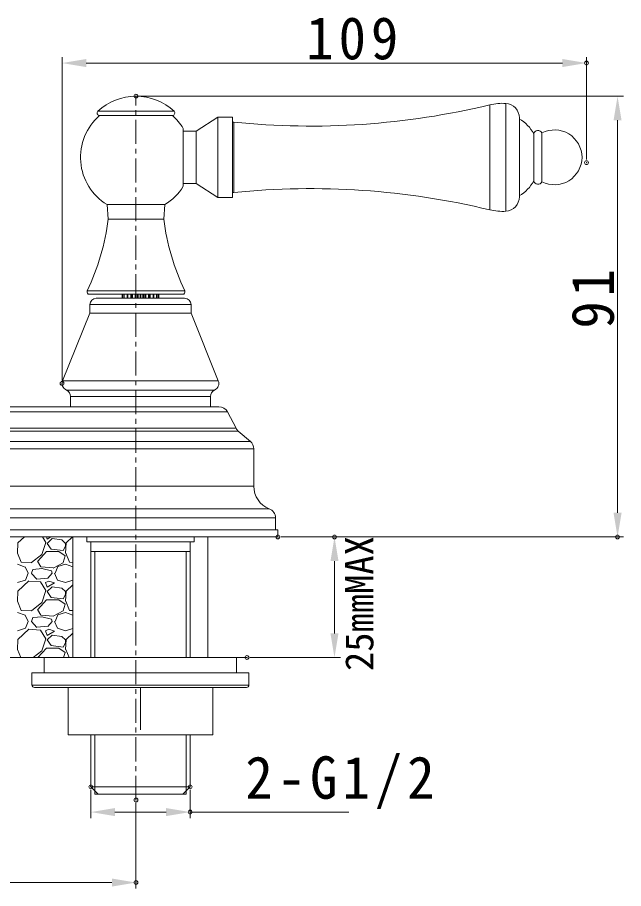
# Model space of a CAD drawing. Units: millimetres, scale not verified. Extents: x -412 to 410, y -292 to 289.
# Drawn here: x -146.7 to -21, y 9.9 to 190.6 of the extents above; entities that cross this region are included whole.
import ezdxf
from ezdxf.enums import TextEntityAlignment as Align

# ---------------------------------------------------------------- set-up
doc = ezdxf.new("R2010")
doc.units = ezdxf.units.MM
doc.header["$LTSCALE"] = 2
doc.header["$PDMODE"] = 32
doc.header["$PDSIZE"] = 0.8
doc.linetypes.add('USER6', pattern=[4, 2.5, -0.5, 0.5, -0.5])
doc.layers.add('0-0_0', color=7, linetype='Continuous', lineweight=18)
doc.layers.add('1-9_02___PRT_ALL_AXES', color=7, linetype='Continuous', lineweight=18)
doc.styles.add('ＭＳ ゴシック', font='')
doc.styles.get('ＭＳ ゴシック').set_extended_font_data('MS Gothic')

msp = doc.modelspace()

# ---------------------------------------------------------------- linework, layer by layer
at = {"layer": '0-0_0', "lineweight": 15}
for p, q in [((-137.465, 115.31), (-137.465, 182.348)), ((-132.465, 181.098), (-33.695, 181.098)), ((-28.695, 161.072), (-28.695, 182.348)), ((-121.513, 174.225), (-21.007, 174.225)), ((-22.257, 169.225), (-22.257, 87.849)), ((-92.079, 82.849), (-21.007, 82.849)), ((-92.079, 82.849), (-79.715, 82.849)), ((-80.965, 62.849), (-80.965, 77.849)), ((-98.495, 57.849), (-79.715, 57.849)), ((-131.504, 30.424), (-131.504, 24.554)), ((-110.904, 30.424), (-110.904, 24.554)), ((-122.138, 27.69), (-122.138, 9.948)), ((-126.504, 25.804), (-115.904, 25.804)), ((-110.904, 25.804), (-77.987, 25.804)), ((-217.804, 11.198), (-127.138, 11.198))]:
    msp.add_line(p, q, dxfattribs=at)
at = {"layer": '0-0_0', "color": 1, "linetype": 'USER6'}
msp.add_line((-122.138, 28.315), (-122.138, 174.349), dxfattribs=at)
at = {"layer": '0-0_0'}
for p, q in [((-112.328, 167.549), (-112.328, 155.549)), ((-128.135, 151.739), (-127.885, 148.749)), ((-128.135, 151.739), (-116.138, 151.739)), ((-116.138, 151.739), (-116.387, 148.75)), ((-127.885, 148.749), (-116.387, 148.75)), ((-132.243, 133.863), (-112.028, 133.863)), ((-131.791, 133.148), (-126.535, 133.149)), ((-131.791, 133.149), (-112.48, 133.149)), ((-124.998, 132.349), (-124.998, 133.149)), ((-124.963, 132.349), (-124.963, 133.149)), ((-124.66, 132.349), (-124.66, 133.149)), ((-124.561, 132.349), (-124.561, 133.149)), ((-123.985, 132.349), (-123.985, 133.149)), ((-123.83, 132.349), (-123.83, 133.149)), ((-123.23, 133.149), (-123.23, 132.349)), ((-123.132, 133.149), (-123.132, 132.349)), ((-123.037, 132.349), (-123.037, 133.149)), ((-122.842, 132.349), (-122.842, 133.149)), ((-122.3, 133.149), (-122.3, 132.349)), ((-122.186, 133.149), (-122.186, 132.349)), ((-121.91, 132.349), (-121.91, 133.149)), ((-121.694, 132.349), (-121.694, 133.149)), ((-121.264, 133.149), (-121.264, 132.349)), ((-121.144, 133.149), (-121.144, 132.349)), ((-120.714, 132.349), (-120.714, 133.149)), ((-120.498, 132.349), (-120.498, 133.149)), ((-120.222, 133.149), (-120.222, 132.349)), ((-120.108, 133.149), (-120.108, 132.349)), ((-119.566, 132.349), (-119.566, 133.149)), ((-119.371, 132.349), (-119.371, 133.149)), ((-119.276, 133.149), (-119.276, 132.349)), ((-119.179, 133.149), (-119.179, 132.349)), ((-118.578, 132.349), (-118.578, 133.149)), ((-118.423, 132.349), (-118.423, 133.149)), ((-117.847, 132.349), (-117.847, 133.149)), ((-117.748, 133.149), (-117.748, 132.349)), ((-117.445, 133.149), (-117.445, 132.349)), ((-117.411, 132.349), (-117.411, 133.149)), ((-117.411, 133.149), (-112.48, 133.149)), ((-240.865, 108.773), (-103.143, 108.773)), ((-163.85, 109.849), (-104.917, 109.849)), ((-101.383, 105.393), (-103.143, 108.773)), ((-243.098, 104.798), (-100.91, 104.798)), ((-242.625, 105.393), (-101.383, 105.393)), ((-98.402, 102.648), (-100.91, 104.798)), ((-245.606, 102.648), (-98.402, 102.648)), ((-245.606, 102.648), (-98.402, 102.648)), ((-246.304, 101.13), (-97.704, 101.13)), ((-246.304, 101.13), (-97.704, 101.13)), ((-97.704, 93.349), (-97.704, 101.13)), ((-246.304, 93.349), (-97.704, 93.349)), ((-246.304, 93.349), (-97.704, 93.349)), ((-249.518, 88.679), (-94.49, 88.679)), ((-249.518, 88.679), (-94.49, 88.679)), ((-250.804, 86.811), (-93.204, 86.811)), ((-250.804, 86.811), (-93.204, 86.811)), ((-93.204, 84.349), (-93.204, 86.811)), ((-251.304, 84.349), (-92.704, 84.349)), ((-251.304, 84.349), (-92.704, 84.349)), ((-92.704, 82.849), (-92.704, 84.349)), ((-92.704, 82.849), (-92.704, 84.349)), ((-251.304, 82.849), (-92.704, 82.849)), ((-251.304, 82.849), (-92.704, 82.849)), ((-135.204, 57.849), (-135.204, 82.849)), ((-132.354, 82.849), (-132.354, 81.849)), ((-110.055, 81.849), (-132.354, 81.849)), ((-131.504, 81.849), (-131.504, 57.849)), ((-110.904, 81.849), (-110.904, 57.849)), ((-110.054, 82.849), (-110.054, 81.849)), ((-107.204, 57.849), (-107.204, 82.849)), ((-110.904, 79.849), (-131.504, 79.849)), ((-169.254, 57.849), (-99.12, 57.849)), ((-98.704, 52.149), (-143.704, 52.149)), ((-99.204, 51.649), (-143.204, 51.649)), ((-136.204, 41.849), (-136.204, 51.649)), ((-121.204, 51.649), (-121.204, 42.849)), ((-106.204, 51.649), (-106.204, 41.849)), ((-136.204, 41.849), (-106.204, 41.849)), ((-131.504, 41.849), (-131.504, 31.049)), ((-110.904, 41.849), (-110.904, 31.049)), ((-110.904, 31.049), (-131.504, 31.049)), ((-130.004, 29.549), (-131.504, 31.049)), ((-112.404, 29.549), (-110.904, 31.049)), ((-111.754, 29.549), (-130.654, 29.549))]:
    msp.add_line(p, q, dxfattribs=at)
at = {"layer": '0-0_0', "color": 1}
for p, q in [((-146.621, 81.611), (-146.721, 79.511)), ((-145.273, 82.849), (-146.622, 81.618)), ((-141.626, 79.223), (-140.826, 81.723)), ((-140.839, 81.713), (-141.533, 82.849)), ((-140.696, 82.849), (-140.523, 82.417)), ((-140.529, 82.417), (-139.808, 82.849)), ((-139.525, 82.518), (-140.525, 81.518)), ((-140.525, 81.515), (-139.725, 80.315)), ((-137.525, 82.218), (-139.525, 82.518)), ((-136.734, 81.524), (-137.534, 82.224)), ((-136.726, 80.917), (-136.726, 81.517)), ((-136.621, 81.611), (-136.721, 79.511)), ((-135.273, 82.849), (-136.622, 81.618)), ((-146.716, 79.501), (-145.916, 77.601)), ((-142.522, 77.809), (-140.722, 79.809)), ((-140.726, 79.817), (-138.126, 79.817)), ((-139.726, 80.317), (-137.226, 80.017)), ((-138.124, 79.811), (-136.824, 78.911)), ((-137.235, 80.013), (-136.735, 80.913)), ((-136.716, 79.501), (-135.916, 77.601)), ((-143.828, 77.538), (-141.628, 79.238)), ((-141.836, 76.62), (-142.536, 77.82)), ((-136.831, 78.919), (-137.231, 77.519)), ((-146.726, 77.216), (-145.126, 76.616)), ((-145.927, 77.616), (-143.827, 77.516)), ((-145.126, 76.619), (-144.526, 75.319)), ((-143.824, 75.314), (-143.524, 76.114)), ((-141.623, 76.314), (-143.523, 76.114)), ((-139.326, 76.418), (-141.827, 76.618)), ((-139.626, 75.815), (-141.626, 76.315)), ((-137.22, 77.507), (-139.32, 76.407)), ((-138.919, 75.319), (-138.319, 76.719)), ((-138.326, 76.718), (-136.726, 77.218)), ((-136.726, 77.216), (-135.204, 76.645)), ((-135.927, 77.616), (-135.204, 77.581)), ((-145.021, 73.909), (-144.521, 75.309)), ((-142.723, 74.104), (-143.823, 75.304)), ((-140.428, 74.32), (-142.728, 74.12)), ((-139.522, 75.309), (-140.422, 74.309)), ((-139.525, 75.322), (-139.625, 75.822)), ((-139.02, 75.315), (-138.42, 73.915)), ((-146.723, 73.415), (-145.023, 73.915)), ((-144.322, 73.718), (-146.622, 71.618)), ((-141.926, 73.515), (-144.326, 73.715)), ((-140.839, 71.713), (-141.939, 73.513)), ((-140.227, 73.713), (-140.927, 73.413)), ((-140.923, 73.417), (-140.523, 72.417)), ((-140.529, 72.417), (-139.029, 73.317)), ((-139.525, 72.518), (-140.525, 71.518)), ((-139.027, 73.315), (-140.227, 73.715)), ((-137.525, 72.218), (-139.525, 72.518)), ((-138.425, 73.916), (-136.725, 73.416)), ((-136.723, 73.415), (-135.204, 73.862)), ((-135.204, 72.912), (-136.622, 71.618)), ((-146.621, 71.611), (-146.721, 69.511)), ((-141.626, 69.223), (-140.826, 71.723)), ((-140.525, 71.515), (-139.725, 70.315)), ((-136.734, 71.524), (-137.534, 72.224)), ((-137.235, 70.013), (-136.735, 70.913)), ((-136.726, 70.917), (-136.726, 71.517)), ((-136.621, 71.611), (-136.721, 69.511)), ((-146.716, 69.501), (-145.916, 67.601)), ((-143.828, 67.538), (-141.628, 69.238)), ((-142.522, 67.809), (-140.722, 69.809)), ((-140.726, 69.817), (-138.126, 69.817)), ((-139.726, 70.317), (-137.226, 70.017)), ((-138.124, 69.811), (-136.824, 68.911)), ((-136.831, 68.919), (-137.231, 67.519)), ((-136.716, 69.501), (-135.916, 67.601)), ((-146.726, 67.216), (-145.126, 66.616)), ((-145.927, 67.616), (-143.827, 67.516)), ((-141.836, 66.62), (-142.536, 67.82)), ((-137.22, 67.507), (-139.32, 66.407)), ((-138.326, 66.718), (-136.726, 67.218)), ((-136.726, 67.216), (-135.204, 66.645)), ((-135.927, 67.616), (-135.204, 67.581)), ((-145.126, 66.619), (-144.526, 65.319)), ((-145.021, 63.909), (-144.521, 65.309)), ((-143.824, 65.314), (-143.524, 66.114)), ((-142.723, 64.104), (-143.823, 65.304)), ((-141.623, 66.314), (-143.523, 66.114)), ((-139.326, 66.418), (-141.826, 66.618)), ((-139.626, 65.815), (-141.626, 66.315)), ((-139.522, 65.309), (-140.422, 64.309)), ((-139.525, 65.322), (-139.625, 65.822)), ((-139.02, 65.315), (-138.42, 63.915)), ((-138.919, 65.319), (-138.319, 66.719)), ((-146.723, 63.415), (-145.023, 63.915)), ((-144.322, 63.718), (-146.622, 61.618)), ((-141.926, 63.515), (-144.326, 63.715)), ((-140.428, 64.32), (-142.728, 64.12)), ((-140.839, 61.713), (-141.939, 63.513)), ((-140.227, 63.713), (-140.927, 63.413)), ((-140.923, 63.417), (-140.523, 62.417)), ((-140.529, 62.417), (-139.029, 63.317)), ((-139.027, 63.315), (-140.227, 63.715)), ((-138.425, 63.916), (-136.725, 63.416)), ((-136.723, 63.415), (-135.204, 63.862)), ((-146.621, 61.611), (-146.721, 59.511)), ((-141.626, 59.223), (-140.826, 61.723)), ((-139.525, 62.518), (-140.525, 61.518)), ((-140.525, 61.515), (-139.725, 60.315)), ((-137.525, 62.218), (-139.525, 62.518)), ((-136.734, 61.524), (-137.534, 62.224)), ((-136.726, 60.917), (-136.726, 61.517)), ((-136.621, 61.611), (-136.721, 59.511)), ((-135.204, 62.912), (-136.622, 61.618)), ((-142.485, 57.849), (-140.722, 59.809)), ((-140.726, 59.817), (-138.126, 59.817)), ((-139.726, 60.317), (-137.226, 60.017)), ((-138.124, 59.811), (-136.824, 58.911)), ((-137.235, 60.013), (-136.735, 60.913)), ((-146.716, 59.501), (-146.021, 57.849)), ((-143.425, 57.849), (-141.628, 59.238)), ((-136.831, 58.919), (-137.136, 57.849)), ((-136.716, 59.501), (-136.021, 57.849))]:
    msp.add_line(p, q, dxfattribs=at)
at = {"layer": '0-0_0', "color": 2}
for p, q in [((-130.654, 79.849), (-130.654, 57.849)), ((-111.754, 79.849), (-111.754, 57.849)), ((-130.654, 41.849), (-130.654, 29.549)), ((-111.754, 41.849), (-111.754, 29.549))]:
    msp.add_line(p, q, dxfattribs=at)
at = {"layer": '0-0_0'}
for centre, radius, start, end in [((-122.135, 161.549), 11.5, 130.94364, 238.55102), ((-122.139, 161.549), 11.5, 31.44898, 48.97666), ((-122.139, 161.549), 11.5, 301.45502, 328.55102), ((-177.47, 155.183), 50, 334.76068, 352.60728), ((-66.804, 155.188), 50, 187.39876, 205.24664), ((-131.791, 133.649), 0.5, 154.76068, 269.94801), ((-112.48, 133.649), 0.5, 270.00302, 25.24663), ((-104.917, 107.849), 2, 27.49638, 90), ((-99.609, 106.316), 2, 207.49638, 229.3987), ((-99.704, 101.13), 2, 0, 49.3987), ((-92.704, 93.349), 5, 180, 249.07517), ((-95.204, 86.811), 2, 0, 69.07517), ((-143.204, 52.149), 0.5, 180, 270.00001), ((-99.204, 52.149), 0.5, 269.99999, 0)]:
    msp.add_arc(centre, radius, start, end, dxfattribs=at)
for p in [(-28.695, 181.098), (-122.138, 174.225), (-28.695, 160.447), (-137.465, 114.685), (-92.704, 82.849), (-80.965, 82.849), (-22.257, 82.849), (-99.12, 57.849), (-131.504, 31.049), (-110.904, 31.049), (-122.138, 28.315), (-110.904, 25.804), (-122.138, 11.198)]:
    msp.add_point(p, dxfattribs=at)
for points in [[(-132.465, 181.931), (-132.465, 180.265), (-137.465, 181.098)], [(-33.695, 181.931), (-33.695, 180.265), (-28.695, 181.098)], [(-23.09, 169.225), (-21.423, 169.225), (-22.257, 174.225)], [(-23.09, 87.849), (-21.423, 87.849), (-22.257, 82.849)], [(-81.799, 77.849), (-80.132, 77.849), (-80.965, 82.849)], [(-81.799, 62.849), (-80.132, 62.849), (-80.965, 57.849)], [(-126.504, 26.638), (-126.504, 24.971), (-131.504, 25.804)], [(-115.904, 26.638), (-115.904, 24.971), (-110.904, 25.804)], [(-127.138, 12.031), (-127.138, 10.364), (-122.138, 11.198)]]:
    msp.add_solid(points, dxfattribs=at)
at = {"layer": '1-9_02___PRT_ALL_AXES'}
for p, q in [((-48.751, 150.661), (-48.751, 172.438)), ((-45.445, 150.37), (-45.445, 172.729)), ((-130.031, 171.088), (-114.244, 171.089)), ((-114.587, 170.225), (-129.687, 170.224)), ((-105.128, 169.899), (-109.628, 166.949)), ((-105.128, 153.199), (-105.128, 169.899)), ((-102.128, 169.899), (-105.128, 169.899)), ((-102.128, 153.199), (-102.128, 169.899)), ((-101.853, 154.263), (-101.853, 168.836)), ((-42.628, 169.734), (-42.628, 153.364)), ((-109.628, 166.949), (-112.328, 166.949)), ((-109.628, 156.149), (-109.628, 166.949)), ((-39.628, 156.699), (-39.628, 166.399)), ((-37.928, 156.499), (-37.928, 166.599)), ((-109.628, 156.149), (-112.328, 156.149)), ((-105.128, 153.199), (-109.628, 156.149)), ((-102.128, 153.199), (-105.128, 153.199)), ((-130.364, 132.349), (-112.044, 132.349)), ((-131.704, 129.249), (-131.704, 131.009)), ((-131.704, 131.009), (-110.704, 131.009)), ((-110.704, 129.249), (-110.704, 131.009)), ((-137.345, 115.247), (-131.704, 129.249)), ((-131.704, 129.249), (-110.704, 129.249)), ((-105.063, 115.247), (-110.704, 129.249)), ((-137.345, 115.247), (-105.063, 115.247)), ((-136.576, 113.312), (-105.832, 113.312)), ((-135.704, 109.849), (-135.704, 111.949)), ((-135.704, 111.949), (-106.704, 111.949)), ((-106.704, 109.849), (-106.704, 111.949)), ((-101.254, 57.849), (-141.154, 57.849)), ((-141.154, 57.849), (-141.154, 54.649)), ((-101.254, 57.849), (-101.254, 54.649)), ((-98.704, 54.649), (-143.704, 54.649)), ((-143.704, 54.649), (-143.704, 52.149)), ((-98.704, 54.649), (-98.704, 52.149))]:
    msp.add_line(p, q, dxfattribs=at)
for centre, radius, start, end in [((-122.137, 162.725), 11.5, 90.0022, 133.34478), ((-122.137, 162.725), 11.5, 46.66126, 90.00385), ((-85.878, 326.528), 158.5, 264.21517, 283.54653), ((-46.128, 161.549), 11.2, 86.50238, 103.54653), ((-45.628, 169.734), 3, 0, 86.50238), ((-129.687, 170.724), 0.5, 133.34478, 270.00302), ((-114.587, 170.725), 0.5, 270.00302, 46.66126), ((-102.128, 166.124), 2.725, 84.21517, 90.00319), ((-46.703, 162.665), 8, 27.82695, 59.37869), ((-38.745, 166.223), 0.9, 24.72811, 168.69157), ((-35.328, 161.527), 5.7, 0.22569, 117.13883), ((-35.328, 161.572), 5.7, 242.86117, 359.77431), ((-46.703, 160.434), 8, 300.62131, 332.17305), ((-38.745, 156.876), 0.9, 191.30843, 335.27189), ((-102.128, 156.974), 2.725, 269.99681, 275.78483), ((-85.878, -3.43), 158.5, 76.45347, 95.78483), ((-45.628, 153.364), 3, 273.49762, 0), ((-46.128, 161.549), 11.2, 256.45347, 273.49762), ((-130.364, 131.009), 1.34, 90, 180), ((-112.044, 131.009), 1.34, 0, 90), ((-135.944, 114.683), 1.51, 158.05851, 245.25348), ((-106.464, 114.683), 1.51, 294.74652, 21.94149), ((-137.204, 111.949), 1.5, 0, 65.25348), ((-105.204, 111.949), 1.5, 114.74652, 180)]:
    msp.add_arc(centre, radius, start, end, dxfattribs=at)

# ---------------------------------------------------------------- texts
at = {"layer": '0-0_0', "style": 'ＭＳ ゴシック'}
msp.add_text('25㎜MAX', height=5.865, rotation=90, dxfattribs=at).set_placement((-71.136, 55.057), align=Align.BOTTOM_LEFT)
at = {"layer": '0-0_0', "color": 3, "char_height": 8.798, "attachment_point": 7, "style": 'ＭＳ ゴシック'}
for s, insert in [('\\T1.18;\\W0.95;109', (-86.83, 181.723)), ('\\T1.18;\\W0.95;2-G1/2', (-99.446, 26.429))]:
    msp.add_mtext(s, dxfattribs=dict(at, insert=insert))
at = {"layer": '0-0_0', "color": 3, "insert": (-22.882, 126.037), "char_height": 8.798, "attachment_point": 7, "rotation": 90, "style": 'ＭＳ ゴシック'}
msp.add_mtext('\\T1.17;\\W0.95;91', dxfattribs=at)

doc.saveas('drawing.dxf')
